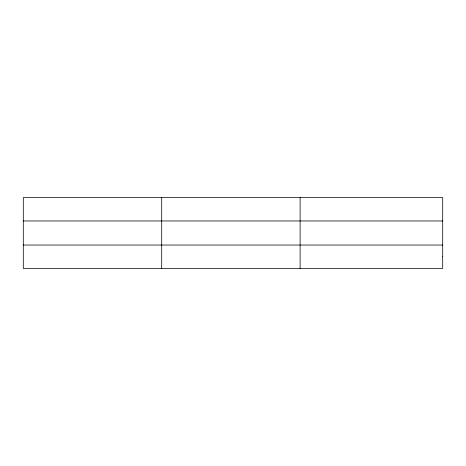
<?xml version="1.0" encoding="UTF-8"?>
<svg xmlns="http://www.w3.org/2000/svg" width="466" height="466" viewBox="0 0 466 466"><rect width="100%" height="100%" fill="white"/><g stroke="black" fill="none" stroke-linecap="round" stroke-linejoin="round"><path stroke-width="0.7" d="M161.702 197.578L161.702 268.422M300.104 197.578L300.104 268.422M23.3 220.96L442.7 220.96M23.3 245.04L442.7 245.04M442.7 256.731L442.7 268.422L23.3 268.422L23.3 197.578L442.7 197.578L442.7 256.731"/></g></svg>
